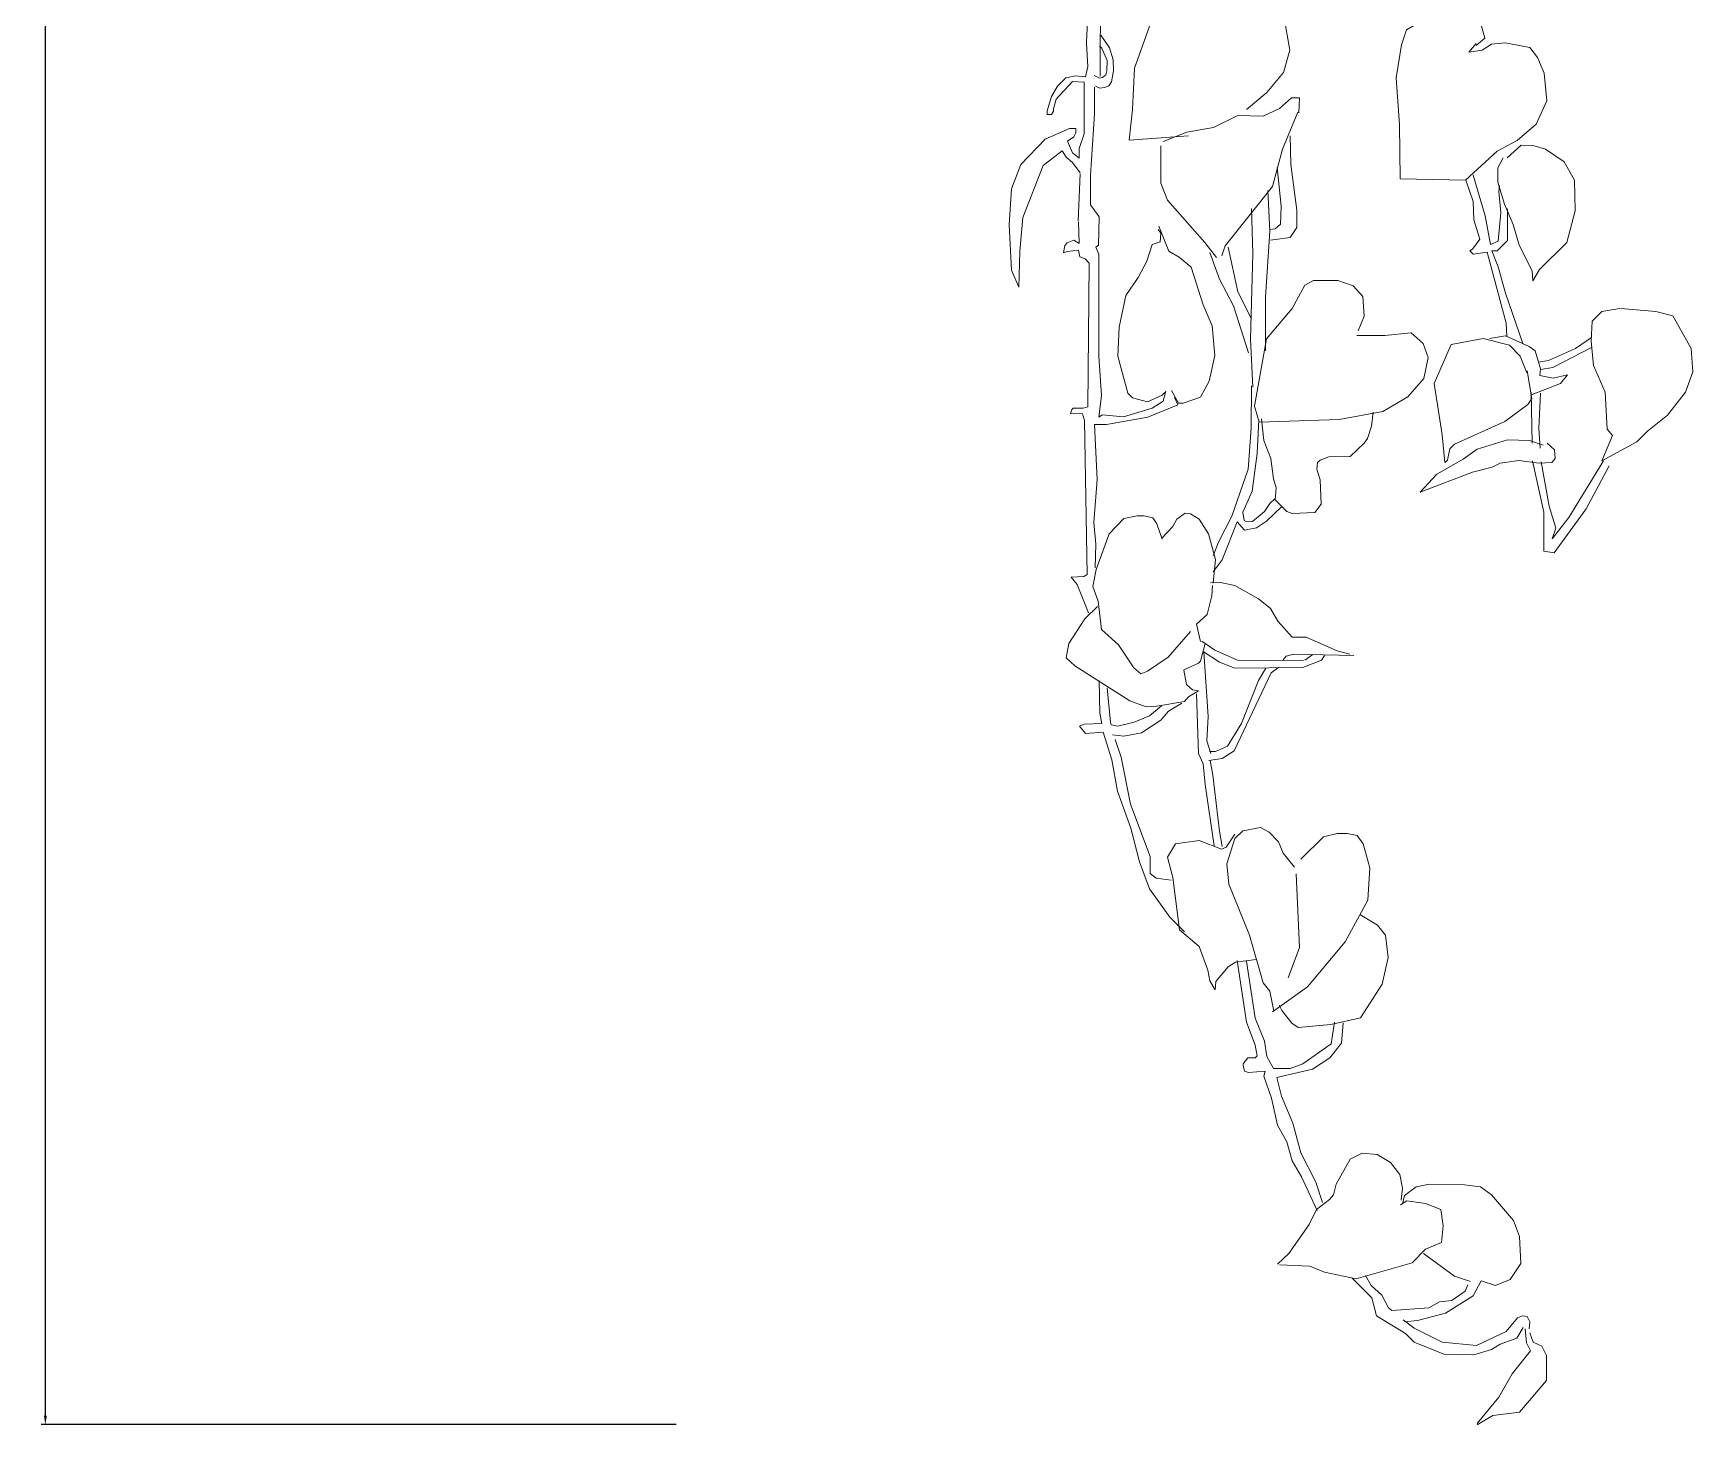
# Model space of a CAD drawing. Header units: millimetres. Extents: x -63086 to 83971, y -129912 to 13382.
# Drawn here: x 49021 to 49499.5, y -40442.7 to -40041.4 of the extents above; entities that cross this region are included whole.
import ezdxf

# ---------------------------------------------------------------- set-up
doc = ezdxf.new("R2010")
doc.units = ezdxf.units.MM
doc.layers.get('0').update_dxf_attribs({"lineweight": 0})
doc.layers.add('観葉植物', color=92, linetype='Continuous', lineweight=9)
doc.styles.get("Standard").update_dxf_attribs({"font": 'MS Mincho.ttf'})
doc.dimstyles.new('ISO-25', dxfattribs={"dimtxt": 2.5, "dimasz": 2.5, "dimexe": 1.25, "dimexo": 0.625, "dimtad": 1, "dimtxsty": 'Standard', "dimcen": 2.5, "dimadec": 0, "dimazin": 0, "dimtfac": 1, "dimtmove": 0, "dimatfit": 3, "dimfxl": 1, "dimarcsym": 0})

# ---------------------------------------------------------------- blocks, each defined once
blk = doc.blocks.new('*D1046')
at = {"layer": 'Defpoints', "color": 0, "ltscale": 10, "transparency": 16777216}
for p in [(49024.49, -39242.64), (49204.4, -39242.64), (49206.96, -40442.64)]:
    blk.add_point(p, dxfattribs=at)
at = {"layer": '観葉植物', "color": 0, "lineweight": -2, "ltscale": 10, "transparency": 16777216}
for p, q in [((49203.78, -39242.64), (49023.24, -39242.64)), ((49024.49, -40440.14), (49024.49, -39245.14)), ((49206.34, -40442.64), (49023.24, -40442.64))]:
    blk.add_line(p, q, dxfattribs=at)
at = {"layer": '観葉植物', "color": 0, "ltscale": 10, "transparency": 16777216}
for points in [[(49024.08, -39245.14), (49024.91, -39245.14), (49024.49, -39242.64)], [(49024.08, -40440.14), (49024.91, -40440.14), (49024.49, -40442.64)]]:
    blk.add_solid(points, dxfattribs=at)
at = {"layer": '観葉植物', "color": 0, "ltscale": 10, "transparency": 16777216, "insert": (49022.62, -39842.64), "char_height": 2.5, "attachment_point": 5, "rotation": 90}
blk.add_mtext('1200', dxfattribs=at)
blk = doc.blocks.new('ポトス3（CAD素材.com）')
at = {"color": 0, "linetype": 'ByBlock', "lineweight": -2}
for points in [[(-58.17, 387.01), (-57.56, 394.63), (-59.39, 398.29), (-61.22, 399.2), (-71.58, 397.98), (-80.73, 394.02), (-88.96, 370.84), (-89.57, 358.95), (-90.49, 350.11), (-73.41, 351.33)], [(-102.72, 380.58), (-101.79, 396.82)], [(-98.86, 368.53), (-98.76, 393.38), (-98.44, 396.17)], [(-57.56, 386.09), (-52.38, 387.92), (-47.5, 387.92), (-45.97, 386.4), (-44.14, 376.03), (-45.97, 369.62), (-50.85, 363.83), (-56.64, 358.95)], [(9.54, 377.38), (12.02, 379.47), (10.69, 384.43), (0.4, 388.24), (-10.56, 381.86), (-11.99, 377.57), (-13.52, 368.04), (-12.56, 354.51), (-12.37, 338.88), (6.49, 338.5), (15.64, 346.89), (21.36, 349.94), (26.89, 354.7), (29.93, 361.37), (29.17, 369.37), (27.27, 373.95), (24.98, 376.81), (17.93, 378.14), (13.93, 377.76), (11.26, 376.04), (7.45, 375.47), (9.54, 377.95)], [(-102.72, 380.7), (-102.77, 377.86)], [(-100.18, 365.65), (-98.99, 365.06), (-97.57, 365.21), (-96.38, 365.73), (-95.56, 366.92), (-95.04, 370.04), (-95.12, 373.25), (-96.21, 376.74), (-98.69, 380.32)], [(-104.66, 340.61), (-106.79, 343.66), (-108.62, 345.19), (-109.84, 347.02), (-115.33, 342.75), (-121.12, 327.81), (-122.04, 318.05), (-122.34, 307.68), (-124.47, 312.56), (-125.08, 325.67), (-124.47, 336.04), (-121.73, 343.05), (-114.72, 350.37), (-107.7, 353.42), (-105.87, 353.42), (-105.87, 352.2), (-106.48, 350.98), (-108.31, 349.76), (-106.79, 346.41), (-104.96, 344.88), (-104.96, 347.63), (-103.44, 351.9), (-103.44, 366.84), (-106.8, 366.98), (-111.51, 361.89), (-112.31, 359.15), (-112.31, 358.4), (-112.91, 357.51), (-114.17, 357.51), (-114.17, 358.48), (-112.91, 362.64), (-111.13, 365.67), (-108.74, 368), (-105.98, 368.64), (-103.08, 368.3), (-102.41, 371.35), (-102.78, 377.91)], [(-100.55, 368.7), (-99.06, 367.96), (-98.17, 368.18), (-97.27, 368.93), (-96.98, 370.04), (-96.81, 373.02), (-98.39, 376.6), (-99.06, 377.19)], [(-100.48, 357.39), (-100.48, 365.35)], [(-80.69, 349.71), (-73.83, 352.38), (-66.21, 353.72), (-59.16, 357.15), (-51.91, 356.96), (-47.15, 359.24), (-43.72, 362.29), (-41.43, 362.29), (-41.62, 357.91)], [(-79.94, 277.65), (-80.66, 274.79), (-83.87, 272.77), (-92.09, 270.26), (-98.29, 270.86), (-99.24, 270.14), (-98.52, 276.46), (-99.24, 287.77), (-99.24, 317.19), (-100.09, 319.2), (-99.33, 319.77), (-99.14, 327.97), (-101.62, 331.4), (-101.62, 339.98), (-100.54, 357.65)], [(-41.86, 358.16), (-46.25, 347.43), (-49.17, 336.69), (-62.83, 319.62), (-63.81, 316.69)], [(-49.71, 321.22), (-44.12, 321.99), (-42.2, 324.88), (-42.2, 329.9), (-43.93, 343.01), (-44.12, 351.3)], [(-81.37, 348.4), (-81.37, 337.67), (-79.42, 332.79), (-68.69, 320.59), (-65.27, 316.2)], [(18.5, 344.98), (22.5, 348.6), (26.31, 348.41), (29.55, 347.46), (34.89, 343.84), (37.94, 338.5), (38.13, 329.73), (35.65, 320.59), (27.84, 312.77), (25.93, 309.53), (25.74, 312.39), (21.93, 319.82), (20.22, 325.73), (17.74, 331.64), (15.83, 337.93), (15.83, 342.12), (17.36, 344.98)], [(-105.24, 326.84), (-104.64, 340.31)], [(-47.79, 342.23), (-46.63, 331.05), (-46.82, 325.85), (-48.36, 324.5), (-49.91, 324.3)], [(8.69, 340.02), (12.12, 328.21), (13.65, 320.01), (15.94, 320.97), (16.7, 329.16), (16.13, 335.26), (16.32, 336.97)], [(-50.56, 335.59), (-49.94, 323.87), (-51.18, 304.75), (-51.18, 289.33)], [(18.41, 293.52), (18.22, 297.33), (12.7, 317.73), (8.69, 317.15), (7.74, 318.11), (8.5, 318.68), (10.6, 321.54), (8.89, 327.06), (8.69, 332.4), (6.6, 338.5)], [(-55.19, 330.35), (-54.88, 317.4), (-55.49, 292.72), (-54.88, 278.84)], [(22.99, 291.43), (18.03, 305.91), (15.94, 313.53), (14.03, 318.11), (15.56, 318.11), (18.6, 321.16), (18.6, 330.3)], [(-102.23, 213.74), (-105.47, 221.93), (-107.18, 224.03), (-103.56, 224.22), (-102.61, 224.79), (-103.37, 269.19), (-103.94, 271.1), (-107.37, 271.29), (-106.99, 272.43), (-106.61, 272.81), (-103.75, 272.81), (-102.42, 273.19), (-102.04, 314.55), (-103.18, 315.88), (-104.71, 316.45), (-105.09, 318.36), (-108.33, 317.98), (-109.47, 317.6), (-109.09, 319.69), (-108.33, 320.46), (-106.42, 321.22), (-104.9, 320.27), (-105.09, 326.55)], [(-82.15, 324.35), (-81.38, 323.2), (-81.57, 320.73), (-83.86, 319.96), (-85.39, 315.2), (-87.86, 310.44), (-91.48, 305.29), (-93.39, 296.14), (-93.77, 287.76), (-90.91, 277.09), (-89.58, 275.75), (-85.19, 274.61), (-81, 276.51), (-80.24, 277.28)], [(-78.33, 277.85), (-76.24, 274.23), (-74.9, 274.23), (-69.95, 275.94), (-67.47, 280.52), (-65.76, 287.95), (-66.52, 296.52), (-69.19, 302.62), (-72.62, 313.49), (-76.05, 316.34), (-79.1, 318.06), (-81.96, 325.3)], [(-67.22, 317.7), (-64.44, 309.99), (-60.43, 302.28), (-56.11, 288.71)], [(-55.19, 298.58), (-59.2, 306.29), (-61.97, 319.25)], [(-24.43, 295.09), (-22.72, 299.28), (-23.1, 305), (-25.96, 308.05), (-30.34, 309.57), (-37.39, 309.57), (-39.87, 308.24), (-43.49, 301.57), (-50.92, 292.8), (-54.35, 273.37), (-53.02, 268.79), (-29.96, 269.55), (-17.38, 271.84), (-10.14, 276.03), (-5.57, 281.37), (-4.31, 287.38), (-5.76, 291.47), (-9.19, 294.52), (-16.81, 293.76), (-24.81, 293.76)], [(51.28, 301.53), (61.34, 300.62), (66.22, 299.4), (71.5, 290), (72.01, 283.24), (69.88, 277.44), (64.69, 270.74), (58.9, 266.16), (55.85, 263.11), (45.79, 257.63), (48.84, 264.94), (47.31, 266.77), (46.7, 277.44), (43.35, 285.07), (42.74, 292.08), (43.04, 297.87), (45.79, 300.62), (50.94, 301.48)], [(24.11, 282.99), (22.2, 287.75), (19.15, 290.99), (11.53, 292.9), (2.38, 291.18), (-2.57, 279.94), (-0.28, 265.07), (0.48, 257.07), (1.24, 257.83), (2, 261.07), (3.34, 262.41), (17.82, 268.89), (24.49, 273.84), (25.63, 275.56), (24.3, 283.56)], [(25.25, 276.51), (33.83, 279.94), (35.92, 282.42), (31.73, 281.46), (27.92, 282.23), (28.11, 284.13), (26.59, 289.28), (24.87, 290.61), (18.01, 293.66), (13.44, 292.9)], [(42.77, 293.18), (38.22, 290.01), (30.36, 286.56), (27.5, 286.08)], [(28.1, 283.94), (31.65, 284.53), (42.84, 290.31)], [(-55.18, 279.26), (-55.3, 267), (-56.14, 255.2), (-60.9, 241.63), (-64.71, 234.12), (-66.26, 230.19)], [(-100.32, 226.69), (-100.13, 233.56), (-100.7, 239.84), (-99.75, 252.23), (-100.51, 268.05), (-97.08, 268.05), (-85.08, 270.14), (-76.5, 273.77), (-77.45, 275.86)], [(25.36, 277.37), (25.71, 262.72)], [(28.1, 277.13), (27.62, 267), (27.98, 261.29)], [(-48.51, 246.63), (-49.94, 245.32), (-51.49, 242.94), (-54.95, 240.08), (-56.02, 239.96), (-56.73, 240.08), (-57.33, 240.43), (-57.69, 242.82), (-55.06, 248.89), (-53.64, 259.73), (-53.16, 269.38)], [(-20.17, 271.6), (-20.62, 267.58), (-21.81, 264.01), (-22.7, 262.67), (-26.8, 258.87), (-32.97, 258.72), (-35.43, 257.76), (-36.18, 257.09), (-36.4, 255.15), (-35.43, 252.1), (-35.13, 245.1), (-36.92, 242.65), (-43.47, 242.42), (-45.03, 243.02), (-48.38, 246.37), (-48.09, 249.79), (-48.91, 252.4), (-49.65, 258.28), (-51.66, 263.49), (-52.33, 269.74)], [(28.88, 262.09), (24.88, 263.43), (18.59, 263.62), (9.82, 260.95), (5.82, 258.09), (-1.8, 253.71), (-6.57, 248.56), (8.49, 254.28), (14.2, 255.8), (16.49, 256.95), (21.83, 257.71), (27.73, 256.95), (31.36, 257.14), (32.31, 258.28), (32.12, 260.76), (30.02, 262.67)], [(47.93, 256.12), (41.26, 243.73), (32.02, 231.04), (29.06, 231.53), (29.06, 242.78), (25.82, 257.64)], [(28.3, 257.26), (30.59, 244.49), (32.49, 238.2), (31.44, 235.13), (36.31, 241.25), (46.22, 257.64)], [(-66.26, 225.55), (-63.64, 229), (-59.35, 239.96), (-57.21, 237.58), (-53.75, 238.29), (-50.9, 240.2), (-46.61, 244.37)], [(-72.8, 208.37), (-79.28, 200.94), (-85.18, 196.94), (-87.09, 196.17), (-89.19, 197.89), (-93.57, 204.56), (-98.52, 208.94), (-99.48, 217.14), (-101, 221.33), (-100.05, 226.28), (-96.24, 236.57), (-92.05, 240.96), (-88.23, 241.72), (-86.14, 241.72), (-83.66, 241.15), (-82.52, 239.43), (-80.99, 235.05)], [(-80.99, 235.43), (-77.94, 238.67), (-76.8, 240.77), (-74.32, 242.48), (-72.8, 242.29), (-70.32, 240.77), (-67.65, 236.57), (-65.56, 229.14), (-66.32, 222.28)], [(-66.5, 221.66), (-66.7, 218.66), (-68.03, 213.32), (-71.08, 210.47), (-69.94, 205.51)], [(-26.89, 201.82), (-30.51, 202.77), (-39.47, 206.77), (-43.47, 206.77), (-47.67, 211.35), (-49.76, 214.97), (-53.19, 217.83), (-60.05, 221.64), (-64.63, 222.59), (-67, 222.38)], [(-99.67, 215.61), (-103.29, 211.99), (-107.86, 204.94), (-108.62, 200.75), (-106.15, 198.46), (-90.33, 188.36), (-85.57, 186.64), (-82.52, 186.84), (-74.51, 188.17), (-73.37, 189.5), (-70.51, 191.22), (-72.23, 191.6), (-73.94, 193.12), (-74.77, 197.18)], [(-74.7, 197.32), (-70.51, 199.22), (-69.94, 199.79), (-68.55, 204.96)], [(-40.23, 199.91), (-59.29, 200.1), (-65.77, 202.96), (-69.58, 205.63)], [(-34.14, 201.44), (-35.09, 200.1), (-40.42, 198.01), (-60.05, 197.82), (-64.44, 199.53), (-69.13, 202.61)], [(-66.91, 173.23), (-68.06, 176.85), (-67.68, 183.91), (-68.95, 202.47)], [(-46.05, 200.2), (-45.19, 201.25), (-43.09, 201.82), (-25.75, 201.44)], [(-37.51, 201.79), (-39.89, 200.13)], [(-67.49, 171.14), (-63.67, 171.71), (-60.24, 174), (-49.57, 196.48), (-47.39, 198.05)], [(-67.29, 173.8), (-65.58, 173.8), (-62.15, 175.33), (-58.15, 181.81), (-53.19, 194.2), (-51.1, 197.82)], [(-74.54, 121.78), (-78.73, 125.97), (-84.64, 134.17), (-87.5, 141.98), (-89.97, 151.7), (-93.89, 162.37), (-95.5, 171.33), (-97.98, 179.33), (-103.12, 178.95), (-104.84, 181.05), (-103.5, 181.62), (-98.36, 181.81), (-98.93, 184.86), (-99.12, 194.2)], [(-96.83, 192.1), (-95.88, 182.19), (-95.69, 181.43), (-93.78, 181.05), (-89.02, 182.19), (-84.64, 184.1), (-81.21, 186.95)], [(-95.31, 178.57), (-92.07, 178.19), (-86.92, 179.14), (-81.4, 182.76), (-79.11, 185.43), (-75.3, 187.72)], [(-65.96, 146.55), (-68.63, 164.28), (-69.2, 170.18), (-70.53, 173.23), (-71.11, 190.38)], [(-94.55, 177.24), (-92.83, 172.09), (-90.16, 158.56), (-84.45, 143.5), (-84.45, 138.55), (-82.73, 137.21), (-78.35, 136.64)], [(-63.67, 146.36), (-64.44, 150.75), (-66.34, 166.94), (-67.1, 171.14)], [(-60.02, 149.97), (-62.5, 146.16), (-63.83, 145.59), (-70.31, 148.07), (-77.17, 147.12), (-79.46, 143.3), (-77.94, 137.4), (-76.03, 122.34), (-70.31, 117.58), (-67.84, 110.72), (-67.26, 107.67), (-65.74, 105), (-65.55, 107.48), (-61.93, 111.67), (-59.83, 113), (-53.92, 113.77)], [(-48.78, 98.9), (-49.92, 104.62), (-51.83, 107.1), (-55.83, 120.82), (-61.74, 135.49), (-62.31, 141.4), (-60.02, 148.64), (-57.74, 150.93), (-52.59, 151.88), (-50.11, 150.55), (-47.44, 147.69), (-46.11, 144.45), (-42.87, 140.45)], [(-40.97, 142.73), (-34.49, 149.21), (-30.48, 150.16), (-27.63, 150.16), (-24.77, 149.59), (-23.05, 147.12), (-21.15, 140.25), (-21.72, 130.92), (-28.2, 118.91), (-39.06, 105.95), (-49.16, 98.71)], [(-42.35, 138.45), (-41.4, 117.29), (-44.64, 108.53)], [(-24, 126.72), (-18.86, 123.67), (-16.57, 120.82), (-15.81, 114.34), (-17.52, 106.71), (-23.81, 96.99), (-32.39, 95.09), (-41.73, 94.14), (-43.63, 95.47), (-46.49, 99.09), (-47.25, 100.62)], [(-59.34, 113.46), (-56.67, 95.74), (-54.19, 89.07), (-53.62, 86.02), (-54.19, 85.45), (-56.29, 85.45), (-57.62, 83.73), (-57.62, 83.35), (-57.24, 81.63), (-56.1, 81.25), (-51.33, 81.63), (-51.71, 80.11), (-49.43, 73.82), (-47.71, 66.01), (-45.04, 61.24), (-43.52, 55.72), (-40.85, 51.14), (-36.28, 41.42)], [(-56.67, 113.27), (-54.19, 96.88), (-51.52, 90.21), (-50.76, 85.83), (-48.85, 82.4), (-44.09, 82.4), (-40.47, 83.73), (-32.28, 89.45), (-31.32, 95.74)], [(-34.75, 43.71), (-36.66, 49.62), (-41.04, 58), (-43.33, 66.58), (-46.57, 74.39), (-47.9, 79.73), (-37.61, 82.21), (-32.66, 85.45), (-29.23, 89.64), (-28.84, 95.55)], [(-12.11, 44.4), (-11.73, 47.83), (-12.49, 51.83), (-15.16, 55.26), (-18.97, 57.55), (-23.36, 57.93), (-26.79, 56.21), (-30.79, 48.97), (-31.55, 45.92), (-32.69, 44.59), (-36.51, 41.73), (-38.6, 37.35), (-44.51, 28.96), (-47.75, 25.91)], [(-11.16, 9.33), (-7.35, 9.71), (0.66, 11.81), (8.66, 16.76), (10.95, 21.15), (15.14, 19.81), (19.33, 21.53), (22.38, 26.1), (22, 33.92), (20.28, 38.49), (14, 45.92), (10.76, 48.21), (6.18, 48.78), (-3.92, 48.97), (-7.73, 48.21), (-11.16, 45.73), (-11.73, 43.25)], [(-12.3, 43.06), (-10.4, 44.21), (-5.06, 43.44), (-0.68, 41.73), (0.08, 36.96), (-0.49, 32.2), (-5.06, 30.29), (-8.87, 26.29), (-25.07, 21.72), (-34.22, 23.62), (-38.41, 25.34), (-47.18, 25.72)], [(7.9, 20.96), (3.32, 22.48), (-5.63, 28.96)], [(23.14, 7.62), (21.24, 4.57), (16.47, 2.85), (14, 1.33), (8.85, -0.2), (0.27, -0.01), (-8.3, 3.42), (-10.78, 5.9), (-19.16, 11.05), (-20.5, 16.19), (-26.21, 21.91)], [(-22.4, 22.67), (-20.69, 19.81), (-17.64, 16.95), (-15.73, 13.33), (-14.78, 12.57), (-4.11, 13.33), (-1.06, 15.05), (2.56, 15.43), (6.37, 18.1), (7.14, 20)], [(24.86, 7.24), (25.05, 9.33), (24.29, 10.86), (22.95, 11.05), (21.43, 10.48), (18.19, 6.47), (9.61, 2.47), (-0.3, 3.42), (-8.3, 7.43), (-11.54, 9.9)], [(9.8, -20.02), (16.09, -12.39), (19.9, -5.72), (25.24, 0.95), (24.1, 3.23), (23.71, 7.24)], [(25.05, 6.09), (26, 3.42), (28.48, 2.28), (29.81, -0.39), (29.81, -7.63), (22, -16.78), (14.38, -17.73), (9.8, -20.4)]]:
    blk.add_lwpolyline(points, dxfattribs=at)

msp = doc.modelspace()

# ---------------------------------------------------------------- block references
at = {"layer": '観葉植物', "ltscale": 10}
msp.add_blockref('ポトス3（CAD素材.com）', (49427.4668, -40422.3386), dxfattribs=at)

# ---------------------------------------------------------------- dimensions: what is measured, and where the dimension line sits
dim = msp.add_linear_dim(base=(49024.4941, -39242.6422), p1=(49206.9645, -40442.6422), p2=(49204.401, -39242.6422), angle=90, dimstyle='ISO-25', dxfattribs=at)
dim.commit()
dim.dimension.update_dxf_attribs({"geometry": '*D1046', "text_midpoint": (49022.6191, -39842.6422)})

doc.saveas('drawing.dxf')
